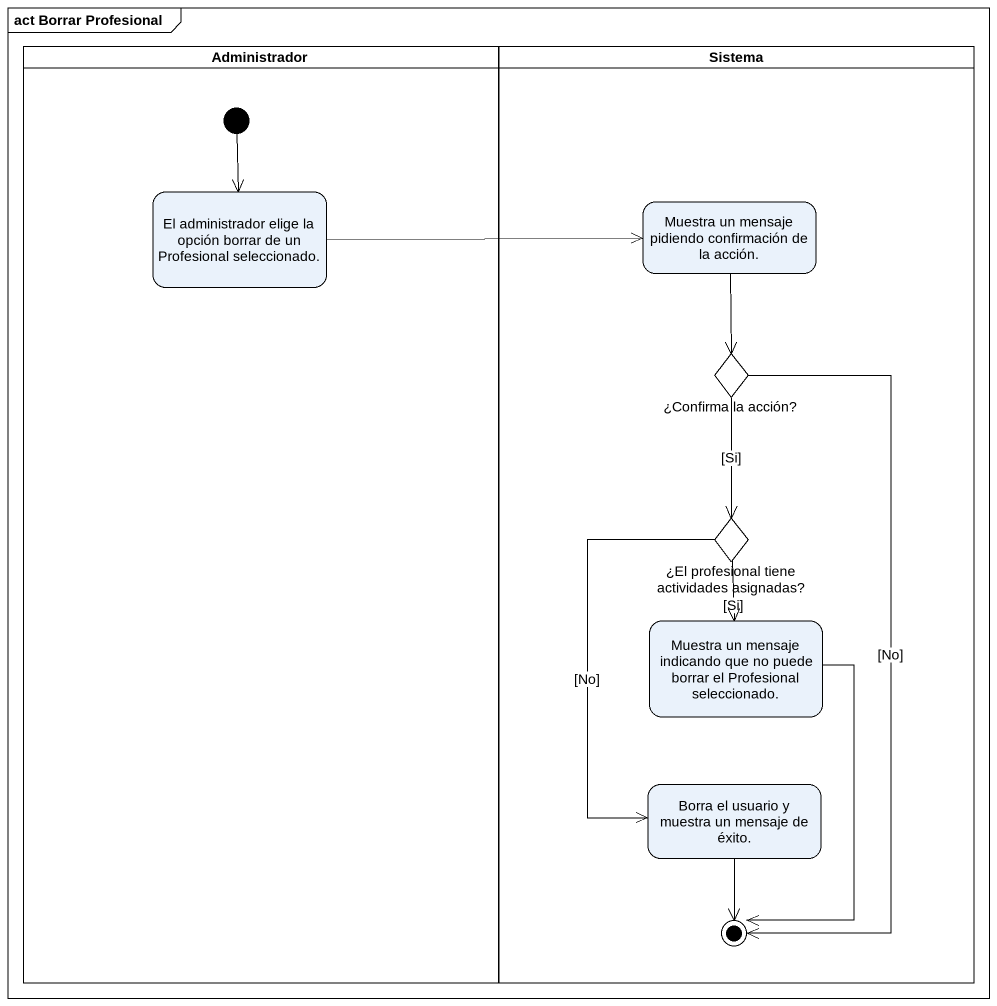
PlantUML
@startuml
mainframe act Borrar Profesional
hide empty description
state Administrador <<partition>> {
  state "El administrador elige la opción borrar de un Profesional seleccionado." as El_administrador_elige_la
  [*] --> El_administrador_elige_la
}
state Sistema <<partition>> {
  state "Muestra un mensaje pidiendo confirmación de la acción." as Muestra_un_mensaje_pidiendo
  state "¿Confirma la acción?" as Confirma_la_acción <<choice>>
  state "¿El profesional tiene actividades asignadas?" as El_profesional_tiene <<choice>>
  state "Muestra un mensaje indicando que no puede borrar el Profesional seleccionado." as Muestra_un_mensaje
  state "Borra el usuario y muestra un mensaje de éxito." as Borra_el_usuario_y_muestra
  Confirma_la_acción --> [*] : [No]
  Muestra_un_mensaje --> [*]
  Borra_el_usuario_y_muestra --> [*]
}
El_administrador_elige_la -right-> Muestra_un_mensaje_pidiendo
Muestra_un_mensaje_pidiendo --> Confirma_la_acción
Confirma_la_acción --> El_profesional_tiene : [Si]
El_profesional_tiene --> Muestra_un_mensaje : [Si]
El_profesional_tiene --> Borra_el_usuario_y_muestra : [No]
@enduml
